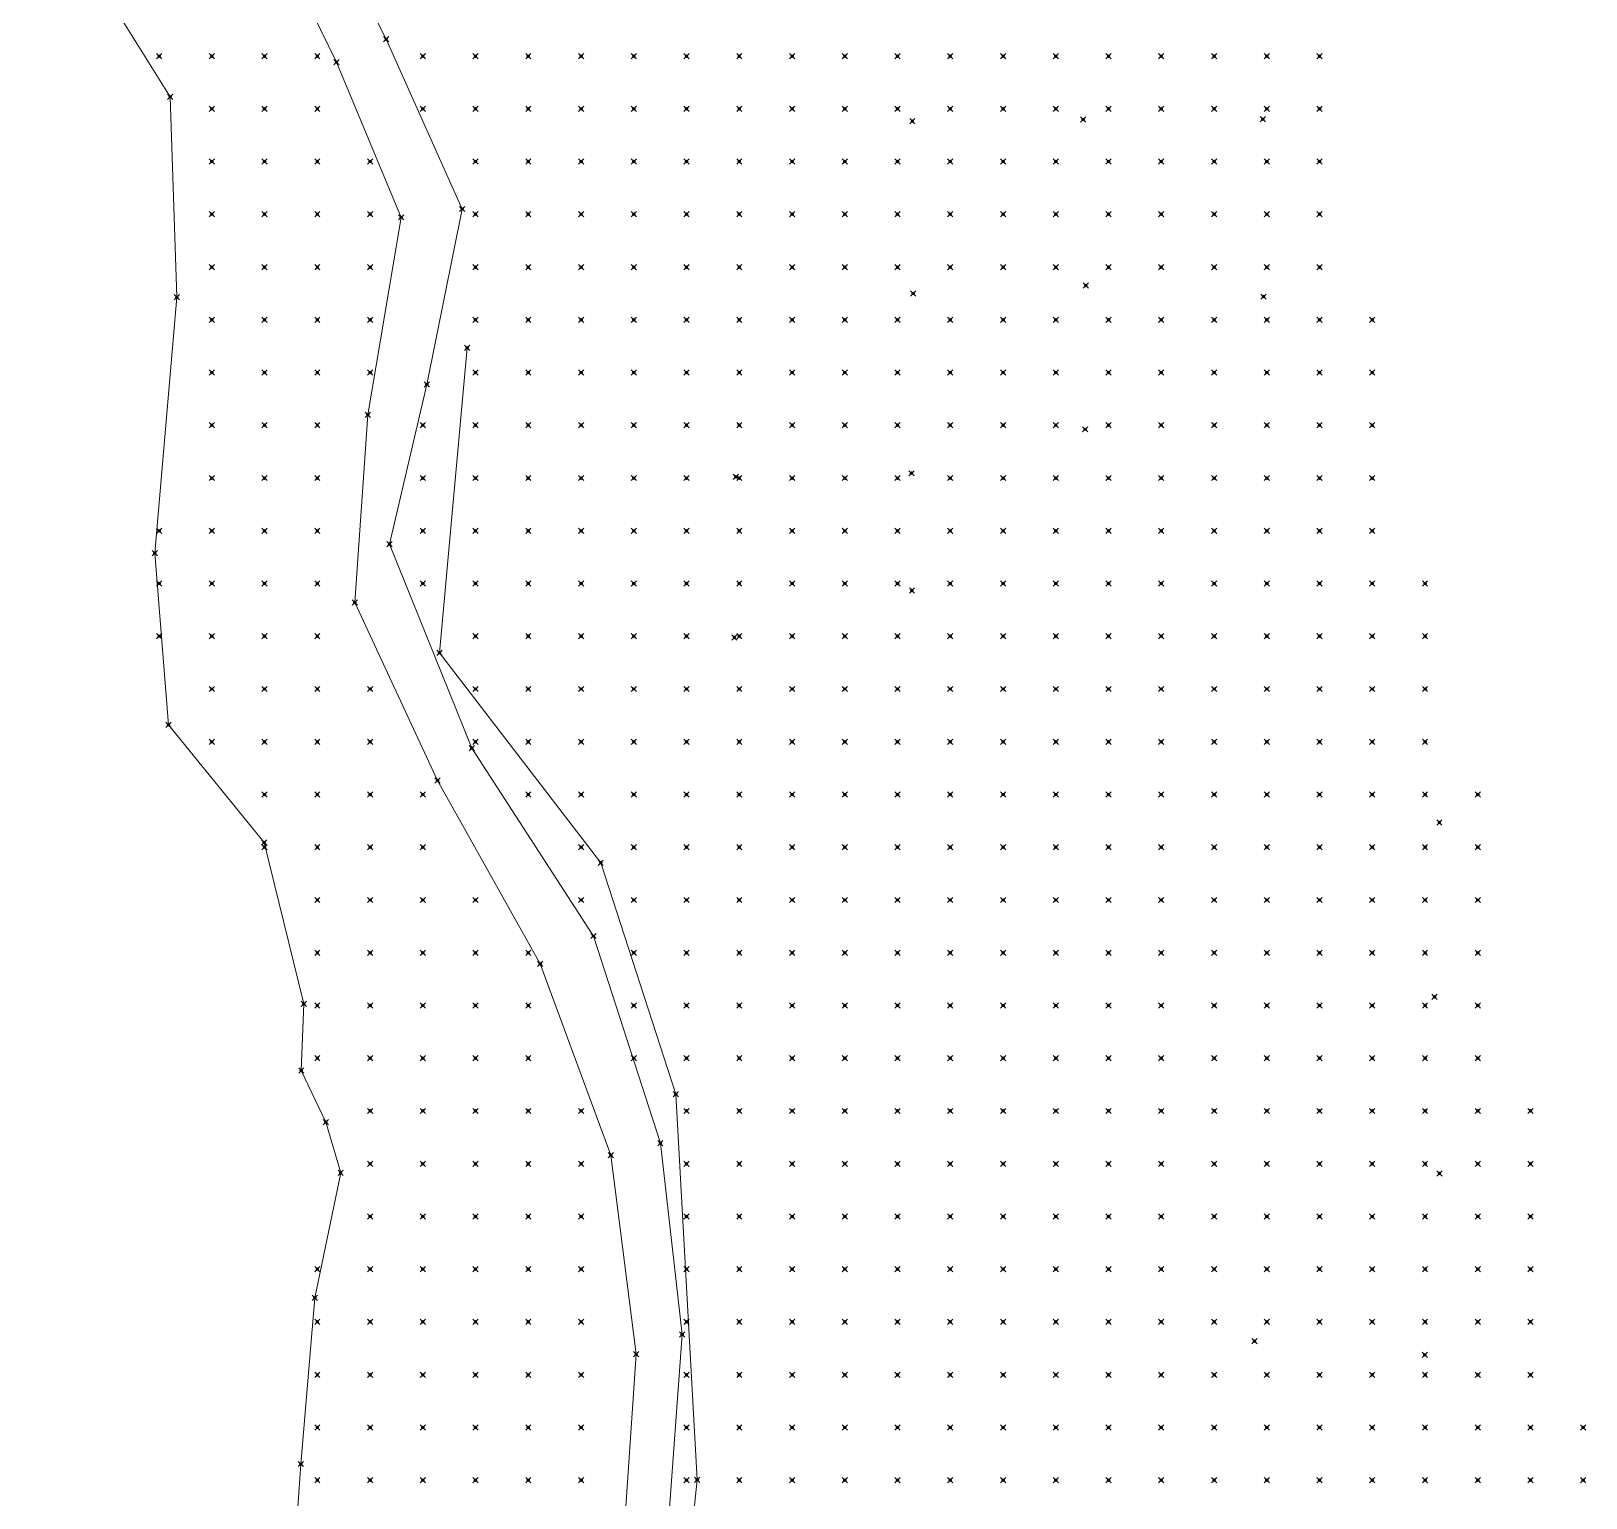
# Model space of a CAD drawing. Header units: metres. Extents: x 441556 to 446409, y 432338 to 461058.
# Drawn here: x 443392.4 to 443480.8, y 448631.9 to 448715.3 of the extents above; entities that cross this region are included whole.
import ezdxf

# ---------------------------------------------------------------- set-up
doc = ezdxf.new("R2010")
doc.units = ezdxf.units.M
doc.header["$MEASUREMENT"] = 0
doc.header["$PDMODE"] = 35
doc.header["$PDSIZE"] = 0.15
for name, color, linetype, lineweight in [('DTM-BRE-RevN_GRP_CURS APA', 2, 'Continuous', 0), ('DTM-BRE-RevN_GRP_DRUM PAMANT', 2, 'Continuous', 0), ('DTM-BRE-RevN_GRP_TALUZ SUS', 2, 'Continuous', 0), ('DTM-NOK-RevN_LIDAR_co_lidar', 91, 'Continuous', 0), ('DTM-NOK-RevN_RTK', 32, 'Continuous', 0)]:
    doc.layers.add(name, color=color, linetype=linetype, lineweight=lineweight)

msp = doc.modelspace()

# ---------------------------------------------------------------- linework, layer by layer
at = {"layer": 'DTM-BRE-RevN_GRP_CURS APA'}
for p, q in [((443400.325, 448711.55, 343.096), (443392.416, 448724.231, 343.008)), ((443400.702, 448700.149, 342.843), (443400.325, 448711.55, 343.096)), ((443399.445, 448685.601, 342.931), (443400.702, 448700.149, 342.843)), ((443400.222, 448675.83, 342.876), (443399.445, 448685.601, 342.931)), ((443405.672, 448669.146, 342.832), (443400.222, 448675.83, 342.876)), ((443407.918, 448659.974, 342.832), (443405.672, 448669.146, 342.832)), ((443407.781, 448656.184, 342.491), (443407.918, 448659.974, 342.832)), ((443409.17, 448653.248, 342.722), (443407.781, 448656.184, 342.491)), ((443410.019, 448650.364, 342.7), (443409.17, 448653.248, 342.722)), ((443408.551, 448643.257, 342.645), (443410.019, 448650.364, 342.7)), ((443407.751, 448633.804, 342.59), (443408.551, 448643.257, 342.645)), ((443407.054, 448623.797, 342.733), (443407.751, 448633.804, 342.59))]:
    msp.add_line(p, q, dxfattribs=at)
at = {"layer": 'DTM-BRE-RevN_GRP_DRUM PAMANT'}
for p, q in [((443407.822, 448724.302, 351.989), (443412.602, 448714.834, 353)), ((443409.776, 448713.512, 353.202), (443405.353, 448722.652, 352.3)), ((443412.602, 448714.834, 353), (443416.921, 448705.17, 354.237)), ((443413.461, 448704.696, 354.362), (443409.776, 448713.512, 353.202)), ((443411.559, 448693.473, 355.112), (443413.461, 448704.696, 354.362)), ((443416.921, 448705.17, 354.237), (443414.916, 448695.188, 355.173)), ((443414.916, 448695.188, 355.173), (443412.8, 448686.105, 354.923)), ((443410.818, 448682.796, 354.874), (443411.559, 448693.473, 355.112)), ((443412.8, 448686.105, 354.923), (443417.482, 448674.512, 354.146)), ((443415.532, 448672.677, 354.196), (443410.818, 448682.796, 354.874)), ((443417.482, 448674.512, 354.146), (443424.389, 448663.829, 353.24)), ((443421.36, 448662.251, 353.054), (443415.532, 448672.677, 354.196)), ((443424.389, 448663.829, 353.24), (443428.197, 448652.054, 352.099)), ((443425.377, 448651.37, 352.24), (443421.36, 448662.251, 353.054)), ((443428.197, 448652.054, 352.099), (443429.434, 448641.168, 351.165)), ((443426.828, 448640.058, 351.348), (443425.377, 448651.37, 352.24)), ((443429.434, 448641.168, 351.165), (443428.54, 448628.989, 350.282)), ((443426.061, 448628.71, 350.545), (443426.828, 448640.058, 351.348))]:
    msp.add_line(p, q, dxfattribs=at)
at = {"layer": 'DTM-BRE-RevN_GRP_TALUZ SUS'}
for p, q in [((443415.633, 448679.929, 356.854), (443417.216, 448697.273, 358.163)), ((443424.804, 448667.984, 356.262), (443415.633, 448679.929, 356.854)), ((443429.07, 448654.841, 354.756), (443424.804, 448667.984, 356.262)), ((443430.287, 448632.909, 353.158), (443429.07, 448654.841, 354.756)), ((443428.502, 448615.848, 351.085), (443430.287, 448632.909, 353.158))]:
    msp.add_line(p, q, dxfattribs=at)
at = {"layer": 'DTM-NOK-RevN_LIDAR_co_lidar'}
for p in [(443399.694, 448713.867, 343.375), (443402.693, 448713.867, 346.33), (443405.693, 448713.867, 349.922), (443408.692, 448713.867, 352.1), (443414.691, 448713.867, 354.612), (443417.69, 448713.867, 357.563), (443420.689, 448713.867, 360.606), (443423.689, 448713.867, 363.386), (443426.688, 448713.867, 365.693), (443429.687, 448713.867, 367.471), (443432.687, 448713.867, 369.407), (443435.686, 448713.867, 371.1), (443438.685, 448713.867, 372.557), (443441.685, 448713.867, 373.665), (443444.684, 448713.867, 374.798), (443447.683, 448713.867, 375.998), (443450.683, 448713.867, 377.109), (443453.682, 448713.867, 377.998), (443456.681, 448713.867, 378.818), (443459.681, 448713.867, 379.847), (443462.68, 448713.867, 380.682), (443465.679, 448713.867, 381.62), (443402.693, 448710.868, 345.344), (443405.693, 448710.868, 348.422), (443408.692, 448710.868, 351.437), (443414.691, 448710.868, 353.656), (443417.69, 448710.868, 355.695), (443420.689, 448710.868, 359.235), (443423.689, 448710.868, 362.484), (443426.688, 448710.868, 364.727), (443429.687, 448710.868, 366.72), (443432.687, 448710.868, 368.988), (443435.686, 448710.868, 370.586), (443438.685, 448710.868, 372.139), (443441.685, 448710.868, 373.389), (443444.684, 448710.868, 374.494), (443447.683, 448710.868, 375.681), (443450.683, 448710.868, 376.821), (443453.682, 448710.868, 377.754), (443456.681, 448710.868, 378.763), (443459.681, 448710.868, 379.704), (443462.68, 448710.868, 380.536), (443465.679, 448710.868, 381.438), (443402.693, 448707.868, 345.169), (443405.693, 448707.868, 347.885), (443408.692, 448707.868, 350.721), (443411.691, 448707.868, 352.902), (443417.69, 448707.868, 354.953), (443420.689, 448707.868, 357.816), (443423.689, 448707.868, 361.078), (443426.688, 448707.868, 363.501), (443429.687, 448707.868, 365.632), (443432.687, 448707.868, 368.15), (443435.686, 448707.868, 370.048), (443438.685, 448707.868, 371.816), (443441.685, 448707.868, 373.323), (443444.684, 448707.868, 374.54), (443447.683, 448707.868, 375.69), (443450.683, 448707.868, 376.711), (443453.682, 448707.868, 377.669), (443456.681, 448707.868, 378.601), (443459.681, 448707.868, 379.59), (443462.68, 448707.868, 380.421), (443465.679, 448707.868, 381.264), (443402.693, 448704.869, 345.307), (443405.693, 448704.869, 347.643), (443408.692, 448704.869, 350.483), (443411.691, 448704.869, 352.934), (443417.69, 448704.869, 355.232), (443420.689, 448704.869, 358.943), (443423.689, 448704.869, 362.877), (443426.688, 448704.869, 364.882), (443429.687, 448704.869, 366.837), (443432.687, 448704.869, 368.884), (443435.686, 448704.869, 370.722), (443438.685, 448704.869, 372.323), (443441.685, 448704.869, 373.437), (443444.684, 448704.869, 374.548), (443447.683, 448704.869, 375.627), (443450.683, 448704.869, 376.654), (443453.682, 448704.869, 377.488), (443456.681, 448704.869, 378.427), (443459.681, 448704.869, 379.49), (443462.68, 448704.869, 380.252), (443465.679, 448704.869, 380.994), (443402.693, 448701.869, 344.87), (443405.693, 448701.869, 347.638), (443408.692, 448701.869, 350.619), (443411.691, 448701.869, 353.1), (443417.69, 448701.869, 355.879), (443420.689, 448701.869, 359.865), (443423.689, 448701.869, 363.772), (443426.688, 448701.869, 366.069), (443429.687, 448701.869, 367.916), (443432.687, 448701.869, 369.66), (443435.686, 448701.869, 371.169), (443438.685, 448701.869, 372.403), (443441.685, 448701.869, 373.456), (443444.684, 448701.869, 374.527), (443447.683, 448701.869, 375.594), (443450.683, 448701.869, 376.677), (443453.682, 448701.869, 377.493), (443456.681, 448701.869, 378.346), (443459.681, 448701.869, 379.235), (443462.68, 448701.869, 380.031), (443465.679, 448701.869, 380.763), (443402.693, 448698.87, 343.978), (443405.693, 448698.87, 347.471), (443408.692, 448698.87, 351.501), (443411.691, 448698.87, 353.876), (443417.69, 448698.87, 356.685), (443420.689, 448698.87, 360.602), (443423.689, 448698.87, 364.014), (443426.688, 448698.87, 366.429), (443429.687, 448698.87, 368.334), (443432.687, 448698.87, 369.967), (443435.686, 448698.87, 371.283), (443438.685, 448698.87, 372.503), (443441.685, 448698.87, 373.385), (443444.684, 448698.87, 374.331), (443447.683, 448698.87, 375.357), (443450.683, 448698.87, 376.369), (443453.682, 448698.87, 377.213), (443456.681, 448698.87, 378.056), (443459.681, 448698.87, 378.878), (443462.68, 448698.87, 379.706), (443465.679, 448698.87, 380.41), (443468.679, 448698.87, 381.086), (443402.693, 448695.871, 343.819), (443405.693, 448695.871, 347.336), (443408.692, 448695.871, 351.381), (443411.691, 448695.871, 354.011), (443417.69, 448695.871, 358.105), (443420.689, 448695.871, 361.812), (443423.689, 448695.871, 364.32), (443426.688, 448695.871, 366.395), (443429.687, 448695.871, 368.14), (443432.687, 448695.871, 369.676), (443435.686, 448695.871, 371.01), (443438.685, 448695.871, 372.207), (443441.685, 448695.871, 373.214), (443444.684, 448695.871, 374.094), (443447.683, 448695.871, 375), (443450.683, 448695.871, 375.932), (443453.682, 448695.871, 376.712), (443456.681, 448695.871, 377.377), (443459.681, 448695.871, 378.308), (443462.68, 448695.871, 379.099), (443465.679, 448695.871, 379.72), (443468.679, 448695.871, 380.265), (443402.693, 448692.871, 343.701), (443405.693, 448692.871, 347.192), (443408.692, 448692.871, 352.078), (443414.691, 448692.871, 356.125), (443417.69, 448692.871, 359.49), (443420.689, 448692.871, 362.609), (443423.689, 448692.871, 364.327), (443426.688, 448692.871, 366.094), (443429.687, 448692.871, 367.846), (443432.687, 448692.871, 369.374), (443435.686, 448692.871, 370.576), (443438.685, 448692.871, 371.666), (443441.685, 448692.871, 372.668), (443444.684, 448692.871, 373.57), (443447.683, 448692.871, 374.466), (443450.683, 448692.871, 375.323), (443453.682, 448692.871, 375.994), (443456.681, 448692.871, 376.372), (443459.681, 448692.871, 376.83), (443462.68, 448692.871, 377.618), (443465.679, 448692.871, 378.299), (443468.679, 448692.871, 378.779), (443402.693, 448689.872, 344.428), (443405.693, 448689.872, 348.468), (443408.692, 448689.872, 353.056), (443414.691, 448689.872, 356.608), (443417.69, 448689.872, 359.805), (443420.689, 448689.872, 362.314), (443423.689, 448689.872, 363.982), (443426.688, 448689.872, 365.665), (443429.687, 448689.872, 367.381), (443432.687, 448689.872, 368.876), (443435.686, 448689.872, 369.961), (443438.685, 448689.872, 370.91), (443441.685, 448689.872, 371.911), (443444.684, 448689.872, 372.772), (443447.683, 448689.872, 373.588), (443450.683, 448689.872, 374.295), (443453.682, 448689.872, 374.811), (443456.681, 448689.872, 375.082), (443459.681, 448689.872, 375.4), (443462.68, 448689.872, 375.827), (443465.679, 448689.872, 376.417), (443468.679, 448689.872, 376.925), (443399.694, 448686.873, 343.134), (443402.693, 448686.873, 345.751), (443405.693, 448686.873, 350.453), (443408.692, 448686.873, 353.839), (443414.691, 448686.873, 356.669), (443417.69, 448686.873, 359.405), (443420.689, 448686.873, 361.438), (443423.689, 448686.873, 363.15), (443426.688, 448686.873, 364.842), (443429.687, 448686.873, 366.52), (443432.687, 448686.873, 368.016), (443435.686, 448686.873, 369.128), (443438.685, 448686.873, 370.083), (443441.685, 448686.873, 370.932), (443444.684, 448686.873, 371.57), (443447.683, 448686.873, 372.142), (443450.683, 448686.873, 372.697), (443453.682, 448686.873, 373.154), (443456.681, 448686.873, 373.243), (443459.681, 448686.873, 373.767), (443462.68, 448686.873, 374.338), (443465.679, 448686.873, 375.112), (443468.679, 448686.873, 376.03), (443399.694, 448683.873, 343.146), (443402.693, 448683.873, 347.829), (443405.693, 448683.873, 352.202), (443408.692, 448683.873, 354.247), (443414.691, 448683.873, 356.299), (443417.69, 448683.873, 358.617), (443420.689, 448683.873, 360.378), (443423.689, 448683.873, 362.031), (443426.688, 448683.873, 363.782), (443429.687, 448683.873, 365.481), (443432.687, 448683.873, 367.06), (443435.686, 448683.873, 368.315), (443438.685, 448683.873, 369.126), (443441.685, 448683.873, 369.524), (443444.684, 448683.873, 369.648), (443447.683, 448683.873, 370.067), (443450.683, 448683.873, 370.619), (443453.682, 448683.873, 371.117), (443456.681, 448683.873, 371.592), (443459.681, 448683.873, 372.818), (443462.68, 448683.873, 374.027), (443465.679, 448683.873, 375.196), (443468.679, 448683.873, 376.642), (443471.678, 448683.873, 378.329), (443399.694, 448680.874, 343.017), (443402.693, 448680.874, 347.922), (443405.693, 448680.874, 351.61), (443408.692, 448680.874, 353.681), (443417.69, 448680.874, 357.289), (443420.689, 448680.874, 359.26), (443423.689, 448680.874, 360.865), (443426.688, 448680.874, 362.698), (443429.687, 448680.874, 364.56), (443432.687, 448680.874, 366.132), (443435.686, 448680.874, 367.162), (443438.685, 448680.874, 367.551), (443441.685, 448680.874, 367.347), (443444.684, 448680.874, 367.359), (443447.683, 448680.874, 368.084), (443450.683, 448680.874, 369.192), (443453.682, 448680.874, 370.429), (443456.681, 448680.874, 371.874), (443459.681, 448680.874, 373.45), (443462.68, 448680.874, 374.841), (443465.679, 448680.874, 376.324), (443468.679, 448680.874, 377.936), (443471.678, 448680.874, 379.654), (443402.693, 448677.875, 346.179), (443405.693, 448677.875, 349.74), (443408.692, 448677.875, 352.495), (443411.691, 448677.875, 353.952), (443417.69, 448677.875, 355.797), (443420.689, 448677.875, 357.95), (443423.689, 448677.875, 359.787), (443426.688, 448677.875, 361.746), (443429.687, 448677.875, 363.657), (443432.687, 448677.875, 364.806), (443435.686, 448677.875, 365.057), (443438.685, 448677.875, 365.143), (443441.685, 448677.875, 365.276), (443444.684, 448677.875, 366.55), (443447.683, 448677.875, 368.064), (443450.683, 448677.875, 369.717), (443453.682, 448677.875, 371.553), (443456.681, 448677.875, 373.303), (443459.681, 448677.875, 374.567), (443462.68, 448677.875, 375.858), (443465.679, 448677.875, 377.368), (443468.679, 448677.875, 378.814), (443471.678, 448677.875, 380.162), (443402.693, 448674.875, 345.239), (443405.693, 448674.875, 348.532), (443408.692, 448674.875, 351.224), (443411.691, 448674.875, 353.134), (443417.69, 448674.875, 354.629), (443420.689, 448674.875, 356.307), (443423.689, 448674.875, 358.639), (443426.688, 448674.875, 360.841), (443429.687, 448674.875, 362.365), (443432.687, 448674.875, 362.758), (443435.686, 448674.875, 362.466), (443438.685, 448674.875, 363.355), (443441.685, 448674.875, 364.874), (443444.684, 448674.875, 367.442), (443447.683, 448674.875, 369.574), (443450.683, 448674.875, 371.146), (443453.682, 448674.875, 372.561), (443456.681, 448674.875, 373.873), (443459.681, 448674.875, 375.041), (443462.68, 448674.875, 376.427), (443465.679, 448674.875, 377.725), (443468.679, 448674.875, 378.925), (443471.678, 448674.875, 380.105), (443405.693, 448671.876, 346.506), (443408.692, 448671.876, 349.673), (443411.691, 448671.876, 352.038), (443414.691, 448671.876, 353.249), (443420.689, 448671.876, 354.786), (443423.689, 448671.876, 357.014), (443426.688, 448671.876, 359.278), (443429.687, 448671.876, 360.281), (443432.687, 448671.876, 360.327), (443435.686, 448671.876, 360.892), (443438.685, 448671.876, 363.47), (443441.685, 448671.876, 365.849), (443444.684, 448671.876, 368.014), (443447.683, 448671.876, 370.121), (443450.683, 448671.876, 371.594), (443453.682, 448671.876, 372.701), (443456.681, 448671.876, 373.741), (443459.681, 448671.876, 374.995), (443462.68, 448671.876, 376.4), (443465.679, 448671.876, 377.592), (443468.679, 448671.876, 378.626), (443471.678, 448671.876, 379.751), (443474.677, 448671.876, 380.825), (443405.693, 448668.877, 344.298), (443408.692, 448668.877, 348.09), (443411.691, 448668.877, 350.874), (443414.691, 448668.877, 352.221), (443423.689, 448668.877, 355.086), (443426.688, 448668.877, 356.798), (443429.687, 448668.877, 357.766), (443432.687, 448668.877, 358.707), (443435.686, 448668.877, 361.154), (443438.685, 448668.877, 364.229), (443441.685, 448668.877, 366.55), (443444.684, 448668.877, 368.058), (443447.683, 448668.877, 369.853), (443450.683, 448668.877, 371.355), (443453.682, 448668.877, 372.491), (443456.681, 448668.877, 373.447), (443459.681, 448668.877, 374.75), (443462.68, 448668.877, 376.143), (443465.679, 448668.877, 377.296), (443468.679, 448668.877, 378.269), (443471.678, 448668.877, 379.348), (443474.677, 448668.877, 380.402), (443408.692, 448665.877, 346.491), (443411.691, 448665.877, 349.5), (443414.691, 448665.877, 351.085), (443417.69, 448665.877, 352.379), (443423.689, 448665.877, 353.528), (443426.688, 448665.877, 354.676), (443429.687, 448665.877, 356.617), (443432.687, 448665.877, 359.207), (443435.686, 448665.877, 362.154), (443438.685, 448665.877, 364.598), (443441.685, 448665.877, 366.307), (443444.684, 448665.877, 367.813), (443447.683, 448665.877, 369.305), (443450.683, 448665.877, 370.785), (443453.682, 448665.877, 372.048), (443456.681, 448665.877, 373.07), (443459.681, 448665.877, 374.363), (443462.68, 448665.877, 375.791), (443465.679, 448665.877, 377.063), (443468.679, 448665.877, 378.001), (443471.678, 448665.877, 379.035), (443474.677, 448665.877, 380.108), (443408.692, 448662.878, 344.833), (443411.691, 448662.878, 347.33), (443414.691, 448662.878, 349.81), (443417.69, 448662.878, 351.385), (443420.689, 448662.878, 352.343), (443426.688, 448662.878, 354.307), (443429.687, 448662.878, 357.342), (443432.687, 448662.878, 360.019), (443435.686, 448662.878, 362.31), (443438.685, 448662.878, 364.022), (443441.685, 448662.878, 365.424), (443444.684, 448662.878, 366.892), (443447.683, 448662.878, 368.369), (443450.683, 448662.878, 370.029), (443453.682, 448662.878, 371.342), (443456.681, 448662.878, 372.304), (443459.681, 448662.878, 373.849), (443462.68, 448662.878, 375.229), (443465.679, 448662.878, 376.615), (443468.679, 448662.878, 377.758), (443471.678, 448662.878, 378.84), (443474.677, 448662.878, 379.934), (443408.692, 448659.879, 343.392), (443411.691, 448659.879, 345.432), (443414.691, 448659.879, 348.276), (443417.69, 448659.879, 350.397), (443420.689, 448659.879, 351.657), (443426.688, 448659.879, 353.5), (443429.687, 448659.879, 356.206), (443432.687, 448659.879, 358.897), (443435.686, 448659.879, 360.665), (443438.685, 448659.879, 362.239), (443441.685, 448659.879, 364.006), (443444.684, 448659.879, 365.686), (443447.683, 448659.879, 367.06), (443450.683, 448659.879, 369.307), (443453.682, 448659.879, 370.81), (443456.681, 448659.879, 371.9), (443459.681, 448659.879, 373.466), (443462.68, 448659.879, 374.909), (443465.679, 448659.879, 376.257), (443468.679, 448659.879, 377.6), (443471.678, 448659.879, 378.639), (443474.677, 448659.879, 379.595), (443408.692, 448656.879, 343.176), (443411.691, 448656.879, 344.812), (443414.691, 448656.879, 346.949), (443417.69, 448656.879, 349.02), (443420.689, 448656.879, 350.885), (443426.688, 448656.879, 352.956), (443429.687, 448656.879, 354.809), (443432.687, 448656.879, 356.987), (443435.686, 448656.879, 358.564), (443438.685, 448656.879, 360.308), (443441.685, 448656.879, 362.638), (443444.684, 448656.879, 364.927), (443447.683, 448656.879, 367.27), (443450.683, 448656.879, 368.911), (443453.682, 448656.879, 370.662), (443456.681, 448656.879, 371.831), (443459.681, 448656.879, 373.305), (443462.68, 448656.879, 374.888), (443465.679, 448656.879, 376.145), (443468.679, 448656.879, 377.342), (443471.678, 448656.879, 378.392), (443474.677, 448656.879, 379.417), (443411.691, 448653.88, 343.858), (443414.691, 448653.88, 345.664), (443417.69, 448653.88, 347.959), (443420.689, 448653.88, 350.199), (443423.689, 448653.88, 351.643), (443429.687, 448653.88, 353.749), (443432.687, 448653.88, 356.023), (443435.686, 448653.88, 358.172), (443438.685, 448653.88, 360.924), (443441.685, 448653.88, 363.445), (443444.684, 448653.88, 365.518), (443447.683, 448653.88, 367.41), (443450.683, 448653.88, 369.075), (443453.682, 448653.88, 370.703), (443456.681, 448653.88, 371.915), (443459.681, 448653.88, 373.324), (443462.68, 448653.88, 374.674), (443465.679, 448653.88, 376.017), (443468.679, 448653.88, 377.153), (443471.678, 448653.88, 378.133), (443474.677, 448653.88, 379.169), (443477.677, 448653.88, 380.249), (443411.691, 448650.881, 343.415), (443414.691, 448650.881, 345.157), (443417.69, 448650.881, 347.449), (443420.689, 448650.881, 349.598), (443423.689, 448650.881, 351.18), (443429.687, 448650.881, 352.901), (443432.687, 448650.881, 355.449), (443435.686, 448650.881, 358.129), (443438.685, 448650.881, 360.75), (443441.685, 448650.881, 362.921), (443444.684, 448650.881, 365.216), (443447.683, 448650.881, 367.097), (443450.683, 448650.881, 369.131), (443453.682, 448650.881, 370.614), (443456.681, 448650.881, 371.758), (443459.681, 448650.881, 373.034), (443462.68, 448650.881, 374.337), (443465.679, 448650.881, 375.866), (443468.679, 448650.881, 376.842), (443471.678, 448650.881, 377.802), (443474.677, 448650.881, 378.864), (443477.677, 448650.881, 379.998), (443411.691, 448647.881, 343.334), (443414.691, 448647.881, 344.763), (443417.69, 448647.881, 346.907), (443420.689, 448647.881, 349.194), (443423.689, 448647.881, 350.916), (443429.687, 448647.881, 352.573), (443432.687, 448647.881, 354.984), (443435.686, 448647.881, 357.813), (443438.685, 448647.881, 360.727), (443441.685, 448647.881, 363.05), (443444.684, 448647.881, 365.344), (443447.683, 448647.881, 367.441), (443450.683, 448647.881, 369.057), (443453.682, 448647.881, 370.479), (443456.681, 448647.881, 371.588), (443459.681, 448647.881, 372.906), (443462.68, 448647.881, 373.975), (443465.679, 448647.881, 375.314), (443468.679, 448647.881, 376.279), (443471.678, 448647.881, 377.549), (443474.677, 448647.881, 378.684), (443477.677, 448647.881, 379.728), (443408.692, 448644.882, 342.91), (443411.691, 448644.882, 343.632), (443414.691, 448644.882, 344.783), (443417.69, 448644.882, 346.577), (443420.689, 448644.882, 348.709), (443423.689, 448644.882, 350.437), (443429.687, 448644.882, 352.081), (443432.687, 448644.882, 354.576), (443435.686, 448644.882, 357.784), (443438.685, 448644.882, 360.806), (443441.685, 448644.882, 363.219), (443444.684, 448644.882, 365.484), (443447.683, 448644.882, 367.168), (443450.683, 448644.882, 368.731), (443453.682, 448644.882, 370.001), (443456.681, 448644.882, 371.054), (443459.681, 448644.882, 372.496), (443462.68, 448644.882, 373.557), (443465.679, 448644.882, 374.642), (443468.679, 448644.882, 375.783), (443471.678, 448644.882, 376.958), (443474.677, 448644.882, 378.184), (443477.677, 448644.882, 379.367), (443408.692, 448641.883, 343.007), (443411.691, 448641.883, 343.923), (443414.691, 448641.883, 345.053), (443417.69, 448641.883, 346.589), (443420.689, 448641.883, 348.324), (443423.689, 448641.883, 349.96), (443429.687, 448641.883, 351.991), (443432.687, 448641.883, 354.55), (443435.686, 448641.883, 357.475), (443438.685, 448641.883, 360.757), (443441.685, 448641.883, 363.563), (443444.684, 448641.883, 365.393), (443447.683, 448641.883, 366.993), (443450.683, 448641.883, 368.378), (443453.682, 448641.883, 369.488), (443456.681, 448641.883, 370.718), (443459.681, 448641.883, 371.972), (443462.68, 448641.883, 373.003), (443465.679, 448641.883, 374.067), (443468.679, 448641.883, 375.194), (443471.678, 448641.883, 376.515), (443474.677, 448641.883, 377.813), (443477.677, 448641.883, 378.948), (443408.692, 448638.883, 343.12), (443411.691, 448638.883, 344.107), (443414.691, 448638.883, 345.306), (443417.69, 448638.883, 346.771), (443420.689, 448638.883, 348.306), (443423.689, 448638.883, 349.743), (443429.687, 448638.883, 351.748), (443432.687, 448638.883, 354.286), (443435.686, 448638.883, 357.238), (443438.685, 448638.883, 360.577), (443441.685, 448638.883, 363.26), (443444.684, 448638.883, 365.009), (443447.683, 448638.883, 366.563), (443450.683, 448638.883, 367.965), (443453.682, 448638.883, 368.833), (443456.681, 448638.883, 369.932), (443459.681, 448638.883, 371.303), (443462.68, 448638.883, 372.355), (443465.679, 448638.883, 373.394), (443468.679, 448638.883, 374.574), (443471.678, 448638.883, 375.865), (443474.677, 448638.883, 377.243), (443477.677, 448638.883, 378.52), (443408.692, 448635.884, 343.171), (443411.691, 448635.884, 344.253), (443414.691, 448635.884, 345.503), (443417.69, 448635.884, 346.883), (443420.689, 448635.884, 348.342), (443423.689, 448635.884, 349.656), (443429.687, 448635.884, 351.833), (443432.687, 448635.884, 354.78), (443435.686, 448635.884, 357.127), (443438.685, 448635.884, 359.66), (443441.685, 448635.884, 362.244), (443444.684, 448635.884, 364.508), (443447.683, 448635.884, 365.981), (443450.683, 448635.884, 367.267), (443453.682, 448635.884, 368.066), (443456.681, 448635.884, 369.03), (443459.681, 448635.884, 370.233), (443462.68, 448635.884, 371.592), (443465.679, 448635.884, 372.708), (443468.679, 448635.884, 374.007), (443471.678, 448635.884, 375.422), (443474.677, 448635.884, 376.849), (443477.677, 448635.884, 378.142), (443480.676, 448635.884, 379.42), (443408.692, 448632.885, 343.074), (443411.691, 448632.885, 344.253), (443414.691, 448632.885, 345.746), (443417.69, 448632.885, 347.141), (443420.689, 448632.885, 348.38), (443423.689, 448632.885, 349.581), (443429.687, 448632.885, 351.665), (443432.687, 448632.885, 354.573), (443435.686, 448632.885, 356.598), (443438.685, 448632.885, 359.424), (443441.685, 448632.885, 361.66), (443444.684, 448632.885, 363.722), (443447.683, 448632.885, 365.171), (443450.683, 448632.885, 366.29), (443453.682, 448632.885, 367.128), (443456.681, 448632.885, 367.836), (443459.681, 448632.885, 369.106), (443462.68, 448632.885, 370.755), (443465.679, 448632.885, 372.147), (443468.679, 448632.885, 373.591), (443471.678, 448632.885, 375.079), (443474.677, 448632.885, 376.568), (443477.677, 448632.885, 377.864), (443480.676, 448632.885, 379.053)]:
    msp.add_point(p, dxfattribs=at)
at = {"layer": 'DTM-NOK-RevN_RTK'}
for p in [(443412.602, 448714.834, 353), (443409.776, 448713.512, 353.202), (443400.325, 448711.55, 343.096), (443442.525, 448710.167, 373.893), (443452.237, 448710.258, 377.443), (443462.457, 448710.28, 380.56), (443413.461, 448704.696, 354.362), (443416.921, 448705.17, 354.237), (443400.702, 448700.149, 342.843), (443442.575, 448700.362, 373.978), (443452.397, 448700.827, 377.173), (443462.489, 448700.186, 379.814), (443417.216, 448697.273, 358.163), (443414.916, 448695.188, 355.173), (443411.559, 448693.473, 355.112), (443452.354, 448692.641, 376), (443432.488, 448689.941, 369.101), (443442.47, 448690.14, 372.438), (443412.8, 448686.105, 354.923), (443399.445, 448685.601, 342.931), (443442.505, 448683.484, 369.831), (443410.818, 448682.796, 354.874), (443432.404, 448680.798, 366.628), (443415.633, 448679.929, 356.854), (443400.222, 448675.83, 342.876), (443417.482, 448674.512, 354.146), (443415.532, 448672.677, 354.196), (443472.492, 448670.278, 380.067), (443405.672, 448669.146, 342.832), (443424.804, 448667.984, 356.262), (443424.389, 448663.829, 353.24), (443421.36, 448662.251, 353.054), (443472.222, 448660.374, 378.94), (443407.918, 448659.974, 342.832), (443407.781, 448656.184, 342.491), (443429.07, 448654.841, 354.756), (443409.17, 448653.248, 342.722), (443428.197, 448652.054, 352.099), (443425.377, 448651.37, 352.24), (443410.019, 448650.364, 342.7), (443472.502, 448650.317, 378.21), (443408.551, 448643.257, 342.645), (443429.434, 448641.168, 351.165), (443426.828, 448640.058, 351.348), (443461.981, 448640.788, 372.798), (443471.668, 448640.01, 376.266), (443407.751, 448633.804, 342.59), (443430.287, 448632.909, 353.158)]:
    msp.add_point(p, dxfattribs=at)

doc.saveas('drawing.dxf')
